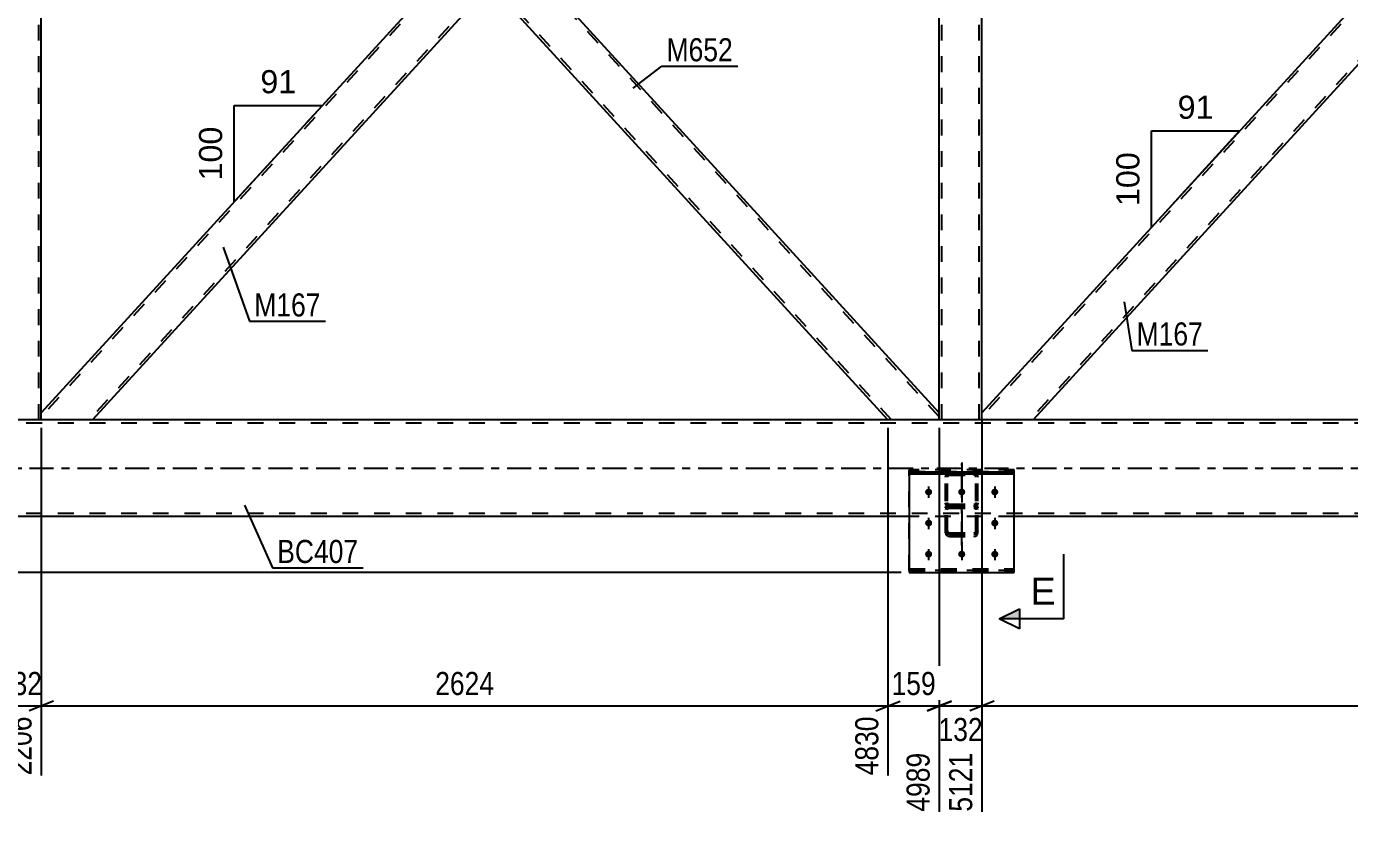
# Model space of a CAD drawing. Header units: millimetres. Extents: x 0 to 841, y 0 to 594.
# Drawn here: x 82.5 to 246.5, y 280.4 to 378.3 of the extents above; entities that cross this region are included whole.
import ezdxf

# ---------------------------------------------------------------- set-up
doc = ezdxf.new("R2010")
doc.units = ezdxf.units.MM
doc.linetypes.add('DXK_LINE_DOT2', pattern=[3.9198, 1.9599, -1.9599])
doc.linetypes.add('DXK_LINE_DOT3', pattern=[5.9187, 2.979, -0.9799, 0.9799, -0.9799])
doc.styles.add('Arial', font='ARIAL.TTF', dxfattribs={"height": 0.2})
doc.styles.add('Arial Narrow', font='ARIALN.TTF', dxfattribs={"height": 0.2})

# ---------------------------------------------------------------- blocks, each defined once
blk = doc.blocks.new('Part-761549208-4486 - 4406')
at = {"color": 2, "linetype": 'Continuous'}
for p, q in [((204.94, 323.07), (191.94, 323.07)), ((191.94, 323.07), (191.94, 310.63)), ((191.94, 322.85), (204.94, 322.85)), ((204.94, 310.63), (204.94, 323.07)), ((191.94, 310.63), (204.94, 310.63))]:
    blk.add_line(p, q, dxfattribs=at)
at = {"color": 7, "linetype": 'DXK_LINE_DOT2'}
blk.add_line((191.94, 310.85), (204.94, 310.85), dxfattribs=at)
blk = doc.blocks.new('Part-761549208-4496 - 4406')
at = {"color": 7, "linetype": 'DXK_LINE_DOT2'}
for p, q in [((191.94, 310.86), (191.94, 323.36)), ((204.94, 323.36), (191.94, 323.36)), ((191.94, 323.15), (204.94, 323.15)), ((204.94, 310.86), (204.94, 323.36)), ((191.94, 311.07), (204.94, 311.07)), ((204.94, 310.86), (191.94, 310.86))]:
    blk.add_line(p, q, dxfattribs=at)
blk = doc.blocks.new('Bolt-761549208-4448 - 4406')
at = {"linetype": 'Continuous'}
for points in [[(194.34, 321.01), (194.43, 321), (194.52, 320.97), (194.6, 320.93), (194.66, 320.87), (194.72, 320.8), (194.75, 320.72), (194.77, 320.64), (194.77, 320.55), (194.75, 320.47), (194.72, 320.39), (194.66, 320.32), (194.6, 320.26), (194.52, 320.22), (194.43, 320.19), (194.34, 320.18), (194.25, 320.19), (194.16, 320.22), (194.08, 320.26), (194.01, 320.32), (193.96, 320.39), (193.92, 320.47), (193.9, 320.55), (193.9, 320.64), (193.92, 320.72), (193.96, 320.8), (194.01, 320.87), (194.08, 320.93), (194.16, 320.97), (194.25, 321)], [(198.44, 321.01), (198.53, 321), (198.62, 320.97), (198.7, 320.93), (198.76, 320.87), (198.82, 320.8), (198.85, 320.72), (198.87, 320.64), (198.87, 320.55), (198.85, 320.47), (198.82, 320.39), (198.76, 320.32), (198.7, 320.26), (198.62, 320.22), (198.53, 320.19), (198.44, 320.18), (198.35, 320.19), (198.26, 320.22), (198.18, 320.26), (198.11, 320.32), (198.06, 320.39), (198.02, 320.47), (198, 320.55), (198, 320.64), (198.02, 320.72), (198.06, 320.8), (198.11, 320.87), (198.18, 320.93), (198.26, 320.97), (198.35, 321)], [(202.54, 321.01), (202.63, 321), (202.72, 320.97), (202.8, 320.93), (202.86, 320.87), (202.92, 320.8), (202.95, 320.72), (202.97, 320.64), (202.97, 320.55), (202.95, 320.47), (202.92, 320.39), (202.86, 320.32), (202.8, 320.26), (202.72, 320.22), (202.63, 320.19), (202.54, 320.18), (202.45, 320.19), (202.36, 320.22), (202.28, 320.26), (202.21, 320.32), (202.16, 320.39), (202.12, 320.47), (202.1, 320.55), (202.1, 320.64), (202.12, 320.72), (202.16, 320.8), (202.21, 320.87), (202.28, 320.93), (202.36, 320.97), (202.45, 321)], [(194.34, 317.15), (194.43, 317.15), (194.52, 317.12), (194.6, 317.08), (194.66, 317.02), (194.72, 316.95), (194.75, 316.87), (194.77, 316.78), (194.77, 316.7), (194.75, 316.61), (194.72, 316.53), (194.66, 316.46), (194.6, 316.41), (194.52, 316.36), (194.43, 316.34), (194.34, 316.33), (194.25, 316.34), (194.16, 316.36), (194.08, 316.41), (194.01, 316.46), (193.96, 316.53), (193.92, 316.61), (193.9, 316.7), (193.9, 316.78), (193.92, 316.87), (193.96, 316.95), (194.01, 317.02), (194.08, 317.08), (194.16, 317.12), (194.25, 317.15)], [(202.54, 317.15), (202.63, 317.15), (202.72, 317.12), (202.8, 317.08), (202.86, 317.02), (202.92, 316.95), (202.95, 316.87), (202.97, 316.78), (202.97, 316.7), (202.95, 316.61), (202.92, 316.53), (202.86, 316.46), (202.8, 316.41), (202.72, 316.36), (202.63, 316.34), (202.54, 316.33), (202.45, 316.34), (202.36, 316.36), (202.28, 316.41), (202.21, 316.46), (202.16, 316.53), (202.12, 316.61), (202.1, 316.7), (202.1, 316.78), (202.12, 316.87), (202.16, 316.95), (202.21, 317.02), (202.28, 317.08), (202.36, 317.12), (202.45, 317.15)], [(194.34, 313.3), (194.43, 313.29), (194.52, 313.27), (194.6, 313.22), (194.66, 313.17), (194.72, 313.1), (194.75, 313.02), (194.77, 312.93), (194.77, 312.85), (194.75, 312.76), (194.72, 312.68), (194.66, 312.61), (194.6, 312.55), (194.52, 312.51), (194.43, 312.48), (194.34, 312.47), (194.25, 312.48), (194.16, 312.51), (194.08, 312.55), (194.01, 312.61), (193.96, 312.68), (193.92, 312.76), (193.9, 312.85), (193.9, 312.93), (193.92, 313.02), (193.96, 313.1), (194.01, 313.17), (194.08, 313.22), (194.16, 313.27), (194.25, 313.29)], [(198.44, 313.3), (198.53, 313.29), (198.62, 313.27), (198.7, 313.22), (198.76, 313.17), (198.82, 313.1), (198.85, 313.02), (198.87, 312.93), (198.87, 312.85), (198.85, 312.76), (198.82, 312.68), (198.76, 312.61), (198.7, 312.55), (198.62, 312.51), (198.53, 312.48), (198.44, 312.47), (198.35, 312.48), (198.26, 312.51), (198.18, 312.55), (198.11, 312.61), (198.06, 312.68), (198.02, 312.76), (198, 312.85), (198, 312.93), (198.02, 313.02), (198.06, 313.1), (198.11, 313.17), (198.18, 313.22), (198.26, 313.27), (198.35, 313.29)], [(202.54, 313.3), (202.63, 313.29), (202.72, 313.27), (202.8, 313.22), (202.86, 313.17), (202.92, 313.1), (202.95, 313.02), (202.97, 312.93), (202.97, 312.85), (202.95, 312.76), (202.92, 312.68), (202.86, 312.61), (202.8, 312.55), (202.72, 312.51), (202.63, 312.48), (202.54, 312.47), (202.45, 312.48), (202.36, 312.51), (202.28, 312.55), (202.21, 312.61), (202.16, 312.68), (202.12, 312.76), (202.1, 312.85), (202.1, 312.93), (202.12, 313.02), (202.16, 313.1), (202.21, 313.17), (202.28, 313.22), (202.36, 313.27), (202.45, 313.29)]]:
    blk.add_hatch(color=1, dxfattribs=at).paths.add_polyline_path(points)
at = {"color": 1, "linetype": 'Continuous'}
for p, q in [((194.34, 320.99), (194.34, 319.86)), ((198.44, 320.99), (198.44, 319.86)), ((202.54, 320.99), (202.54, 319.86)), ((194.34, 317.14), (194.34, 316)), ((202.54, 317.14), (202.54, 316)), ((194.34, 313.29), (194.34, 312.15)), ((198.44, 313.29), (198.44, 312.15)), ((202.54, 313.29), (202.54, 312.15))]:
    blk.add_line(p, q, dxfattribs=at)
blk = doc.blocks.new('Bolt-761549208-4450 - 4406')
at = {"color": 1, "linetype": 'DXK_LINE_DOT2'}
for p, q in [((194.34, 321.26), (194.34, 320.18)), ((198.44, 321.26), (198.44, 320.18)), ((202.54, 321.26), (202.54, 320.18)), ((194.34, 317.38), (194.34, 316.3)), ((202.54, 317.38), (202.54, 316.3)), ((194.34, 313.51), (194.34, 312.42)), ((198.44, 313.51), (198.44, 312.42)), ((202.54, 313.51), (202.54, 312.42))]:
    blk.add_line(p, q, dxfattribs=at)
blk = doc.blocks.new('Part-761549208-4464 - 4406')
at = {"color": 2, "linetype": 'Continuous'}
for p, q in [((558.74, 329.54), (71.06, 329.54)), ((191.94, 317.54), (71.06, 317.54)), ((425.27, 317.54), (204.94, 317.54))]:
    blk.add_line(p, q, dxfattribs=at)
at = {"color": 7, "linetype": 'DXK_LINE_DOT2'}
for p, q in [((558.74, 329.14), (71.06, 329.14)), ((558.74, 317.94), (71.06, 317.94)), ((204.94, 317.54), (191.94, 317.54))]:
    blk.add_line(p, q, dxfattribs=at)
at = {"color": 7, "linetype": 'DXK_LINE_DOT3'}
blk.add_line((71.06, 323.54), (558.74, 323.54), dxfattribs=at)
blk = doc.blocks.new('Part-761549208-4498 - 4406')
at = {"color": 7, "linetype": 'DXK_LINE_DOT3'}
blk.add_line((198.44, 313.96), (198.44, 324.15), dxfattribs=at)
at = {"color": 7, "linetype": 'DXK_LINE_DOT2'}
for p, q in [((196.47, 322.7), (196.44, 322.5)), ((196.44, 315.78), (196.44, 322.5)), ((196.68, 322.5), (196.69, 322.6)), ((196.68, 315.78), (196.68, 322.5)), ((196.69, 322.6), (196.75, 322.68)), ((196.92, 323.01), (196.73, 322.97)), ((196.75, 322.68), (196.82, 322.74)), ((196.82, 322.74), (196.92, 322.76)), ((196.92, 323.01), (199.96, 323.01)), ((196.92, 322.76), (199.96, 322.76)), ((200.14, 322.97), (199.96, 323.01)), ((199.96, 322.76), (200.05, 322.74)), ((200.05, 322.74), (200.13, 322.68)), ((200.13, 322.68), (200.18, 322.6)), ((200.18, 322.6), (200.2, 322.5)), ((200.2, 315.78), (200.2, 322.5)), ((200.44, 322.5), (200.4, 322.7)), ((200.44, 315.78), (200.44, 322.5)), ((196.44, 319.29), (196.47, 319.09)), ((196.44, 318.65), (196.47, 318.82)), ((196.47, 318.82), (196.58, 318.97)), ((196.58, 318.97), (196.73, 319.07)), ((196.69, 319.19), (196.68, 319.29)), ((196.69, 318.74), (196.68, 318.65)), ((196.75, 319.11), (196.69, 319.19)), ((196.75, 318.81), (196.69, 318.74)), ((196.73, 319.07), (196.92, 319.1)), ((196.73, 318.82), (196.82, 318.8)), ((196.82, 319.05), (196.75, 319.11)), ((196.82, 318.86), (196.75, 318.81)), ((196.92, 319.03), (196.82, 319.05)), ((196.92, 318.88), (196.82, 318.86)), ((196.82, 318.8), (196.92, 318.78)), ((196.92, 319.1), (199.96, 319.1)), ((196.92, 319.03), (199.96, 319.03)), ((196.92, 318.88), (199.96, 318.88)), ((196.92, 318.78), (199.96, 318.78)), ((199.96, 319.1), (200.14, 319.07)), ((200.05, 319.05), (199.96, 319.03)), ((200.05, 318.86), (199.96, 318.88)), ((199.96, 318.78), (200.13, 318.82)), ((200.13, 319.11), (200.05, 319.05)), ((200.13, 318.81), (200.05, 318.86)), ((200.18, 319.19), (200.13, 319.11)), ((200.13, 318.82), (200.14, 318.82)), ((200.18, 318.74), (200.13, 318.81)), ((200.14, 319.07), (200.3, 318.97)), ((200.2, 319.29), (200.18, 319.19)), ((200.2, 318.65), (200.18, 318.74)), ((200.3, 318.97), (200.4, 318.82)), ((200.4, 319.09), (200.44, 319.29)), ((200.4, 318.82), (200.44, 318.65)), ((196.47, 315.6), (196.44, 315.78)), ((196.58, 315.45), (196.47, 315.6)), ((196.73, 315.36), (196.58, 315.45)), ((196.68, 315.78), (196.69, 315.69)), ((196.69, 315.69), (196.75, 315.62)), ((196.92, 315.32), (196.73, 315.36)), ((196.75, 315.62), (196.82, 315.57)), ((196.82, 315.57), (196.92, 315.55)), ((196.92, 315.55), (199.96, 315.55)), ((196.92, 315.32), (199.96, 315.32)), ((199.96, 315.55), (200.05, 315.57)), ((200.14, 315.36), (199.96, 315.32)), ((200.05, 315.57), (200.13, 315.62)), ((200.13, 315.62), (200.18, 315.69)), ((200.3, 315.45), (200.14, 315.36)), ((200.18, 315.69), (200.2, 315.78)), ((200.4, 315.6), (200.3, 315.45)), ((200.44, 315.78), (200.4, 315.6))]:
    blk.add_line(p, q, dxfattribs=at)
for centre, start, end in [((196.94, 322.52), 114.1353, 159.0718), ((199.94, 322.52), 20.9282, 65.8647), ((196.94, 319.27), 200.9282, 245.8647), ((199.94, 319.27), 294.1353, 339.0718)]:
    blk.add_arc(centre, 0.495, start, end, dxfattribs=at)
blk = doc.blocks.new('Part-761549208-4577 - 4406')
at = {"color": 2, "linetype": 'Continuous'}
for p, q in [((143.58, 387.4), (140, 383.49)), ((195.66, 330.41), (143.58, 387.4)), ((189.3, 329.54), (140, 383.49)), ((195.66, 329.54), (195.66, 330.41))]:
    blk.add_line(p, q, dxfattribs=at)
at = {"color": 7, "linetype": 'DXK_LINE_DOT2'}
for p, q in [((195.66, 329.93), (143.36, 387.17)), ((140.22, 383.73), (140.24, 383.75)), ((189.73, 329.54), (140.22, 383.73)), ((195.66, 329.54), (189.3, 329.54))]:
    blk.add_line(p, q, dxfattribs=at)
blk = doc.blocks.new('Part-761549208-4584 - 4406')
at = {"color": 7, "linetype": 'DXK_LINE_DOT3'}
blk.add_line((198.44, 324.24), (198.44, 313.54), dxfattribs=at)
at = {"color": 7, "linetype": 'DXK_LINE_DOT2'}
for p, q in [((196.44, 322.43), (196.47, 322.63)), ((196.44, 315.53), (196.44, 322.43)), ((196.69, 322.53), (196.68, 322.43)), ((196.68, 315.53), (196.68, 322.43)), ((196.75, 322.61), (196.69, 322.53)), ((196.73, 322.9), (196.92, 322.94)), ((196.82, 322.67), (196.75, 322.61)), ((196.92, 322.69), (196.82, 322.67)), ((196.92, 322.94), (199.96, 322.94)), ((196.92, 322.69), (199.96, 322.69)), ((199.96, 322.94), (200.14, 322.9)), ((200.05, 322.67), (199.96, 322.69)), ((200.13, 322.61), (200.05, 322.67)), ((200.18, 322.53), (200.13, 322.61)), ((200.2, 322.43), (200.18, 322.53)), ((200.2, 315.53), (200.2, 322.43)), ((200.4, 322.63), (200.44, 322.43)), ((200.44, 315.53), (200.44, 322.43)), ((196.47, 319), (196.44, 319.2)), ((196.47, 318.56), (196.44, 318.39)), ((196.58, 318.71), (196.47, 318.56)), ((196.73, 318.81), (196.58, 318.71)), ((196.68, 319.2), (196.69, 319.1)), ((196.68, 318.39), (196.69, 318.47)), ((196.69, 319.1), (196.75, 319.02)), ((196.69, 318.47), (196.75, 318.55)), ((196.92, 318.84), (196.73, 318.81)), ((196.92, 318.69), (196.73, 318.73)), ((196.75, 319.02), (196.82, 318.96)), ((196.75, 318.55), (196.82, 318.6)), ((196.82, 318.96), (196.92, 318.94)), ((196.82, 318.6), (196.92, 318.61)), ((196.92, 318.94), (199.96, 318.94)), ((196.92, 318.84), (199.96, 318.84)), ((196.92, 318.69), (199.96, 318.69)), ((196.92, 318.61), (199.96, 318.61)), ((199.96, 318.94), (200.05, 318.96)), ((200.14, 318.81), (199.96, 318.84)), ((200.14, 318.73), (199.96, 318.69)), ((199.96, 318.61), (200.05, 318.6)), ((200.05, 318.96), (200.13, 319.02)), ((200.05, 318.6), (200.13, 318.55)), ((200.13, 319.02), (200.18, 319.1)), ((200.13, 318.55), (200.18, 318.47)), ((200.3, 318.71), (200.14, 318.81)), ((200.18, 319.1), (200.2, 319.2)), ((200.18, 318.47), (200.2, 318.39)), ((200.4, 318.56), (200.3, 318.71)), ((200.44, 319.2), (200.4, 319)), ((200.44, 318.39), (200.4, 318.56)), ((196.44, 315.53), (196.47, 315.36)), ((196.47, 315.36), (196.58, 315.21)), ((196.58, 315.21), (196.73, 315.11)), ((196.69, 315.45), (196.68, 315.53)), ((196.75, 315.37), (196.69, 315.45)), ((196.73, 315.11), (196.92, 315.08)), ((196.82, 315.32), (196.75, 315.37)), ((196.92, 315.31), (196.82, 315.32)), ((196.92, 315.31), (199.96, 315.31)), ((196.92, 315.08), (199.96, 315.08)), ((200.05, 315.32), (199.96, 315.31)), ((199.96, 315.08), (200.14, 315.11)), ((200.13, 315.37), (200.05, 315.32)), ((200.18, 315.45), (200.13, 315.37)), ((200.14, 315.11), (200.3, 315.21)), ((200.2, 315.53), (200.18, 315.45)), ((200.3, 315.21), (200.4, 315.36)), ((200.4, 315.36), (200.44, 315.53))]:
    blk.add_line(p, q, dxfattribs=at)
for centre, start, end in [((196.94, 322.45), 114.32, 159.2417), ((199.94, 322.45), 20.7583, 65.68), ((196.94, 319.18), 200.7583, 245.68), ((199.94, 319.18), 294.32, 339.2417)]:
    blk.add_arc(centre, 0.496, start, end, dxfattribs=at)
blk = doc.blocks.new('Part-761549208-4599 - 4406')
at = {"color": 7, "linetype": 'DXK_LINE_DOT2'}
for p, q in [((200.94, 445.15), (195.66, 445.15)), ((195.66, 444.4), (195.66, 445.15)), ((195.98, 329.54), (195.98, 445.15)), ((200.62, 329.54), (200.62, 445.15)), ((200.94, 444.4), (200.94, 445.15)), ((195.66, 329.54), (195.66, 330.41)), ((200.94, 329.54), (200.94, 330.41)), ((200.94, 329.54), (195.66, 329.54))]:
    blk.add_line(p, q, dxfattribs=at)
at = {"color": 2, "linetype": 'Continuous'}
for p, q in [((195.66, 330.41), (195.66, 444.4)), ((200.94, 330.41), (200.94, 444.4))]:
    blk.add_line(p, q, dxfattribs=at)
blk = doc.blocks.new('Part-761549208-4614 - 4406')
at = {"color": 2, "linetype": 'Continuous'}
for p, q in [((79.06, 329.54), (79.06, 445.15)), ((84.34, 330.41), (84.34, 444.4))]:
    blk.add_line(p, q, dxfattribs=at)
at = {"color": 7, "linetype": 'DXK_LINE_DOT2'}
for p, q in [((79.06, 445.15), (84.34, 445.15)), ((79.38, 329.54), (79.38, 445.15)), ((84.02, 329.54), (84.02, 445.15)), ((84.34, 444.4), (84.34, 445.15)), ((84.34, 329.54), (84.34, 330.41)), ((84.34, 329.54), (79.06, 329.54))]:
    blk.add_line(p, q, dxfattribs=at)
blk = doc.blocks.new('Part-761549208-4639 - 4406')
at = {"color": 7, "linetype": 'DXK_LINE_DOT2'}
for p, q in [((306.23, 445.15), (200.94, 329.93)), ((312.26, 444.88), (206.87, 329.54)), ((312.26, 445.15), (305.8, 445.15)), ((256.6, 391.32), (253.03, 387.4)), ((260.18, 387.4), (256.6, 383.49)), ((207.31, 329.54), (200.94, 329.54))]:
    blk.add_line(p, q, dxfattribs=at)
at = {"color": 2, "linetype": 'Continuous'}
for p, q in [((305.8, 445.15), (256.6, 391.32)), ((312.26, 444.4), (312.26, 445.15)), ((312.26, 444.4), (260.18, 387.4)), ((253.03, 387.4), (200.94, 330.41)), ((256.6, 383.49), (207.31, 329.54)), ((200.94, 329.54), (200.94, 330.41))]:
    blk.add_line(p, q, dxfattribs=at)
blk = doc.blocks.new('Part-761549208-4654 - 4406')
at = {"color": 7, "linetype": 'DXK_LINE_DOT2'}
for p, q in [((189.63, 445.15), (84.34, 329.93)), ((195.66, 444.88), (90.27, 329.54)), ((195.66, 445.15), (189.2, 445.15)), ((195.66, 444.72), (195.66, 445.15)), ((140, 391.32), (136.43, 387.4)), ((143.58, 387.4), (140, 383.49)), ((90.71, 329.54), (84.34, 329.54))]:
    blk.add_line(p, q, dxfattribs=at)
at = {"color": 2, "linetype": 'Continuous'}
for p, q in [((189.2, 445.15), (140, 391.32)), ((195.66, 444.68), (195.66, 444.72)), ((195.66, 444.4), (195.66, 444.68)), ((195.66, 444.4), (143.58, 387.4)), ((136.43, 387.4), (84.34, 330.41)), ((140, 383.49), (90.71, 329.54)), ((84.34, 329.54), (84.34, 330.41))]:
    blk.add_line(p, q, dxfattribs=at)
blk = doc.blocks.new('StraightDimension-761549208-13630 - 4406')
at = {"color": 7, "linetype": 'Continuous'}
for p, q in [((195.66, 328.54), (195.66, 280.96)), ((200.94, 329.41), (200.94, 280.96)), ((194.16, 293.47), (197.16, 294.67)), ((195.66, 294.07), (200.94, 294.07)), ((202.44, 294.67), (199.44, 293.47))]:
    blk.add_line(p, q, dxfattribs=at)
at = {"color": 0}
blk.add_wipeout([(201.65, 289.12), (201.65, 293.32), (194.96, 293.32), (194.96, 289.12)], dxfattribs=at)
at = {"color": 0, "linetype": 'Continuous'}
blk.add_wipeout([(200.34, 288.87), (196.14, 288.87), (196.14, 280.36), (200.34, 280.36)], dxfattribs=at)
at = {"color": 3, "style": 'Arial Narrow'}
blk.add_text('132', height=2.863, dxfattribs=at).set_placement((195.56, 289.72))
at = {"color": 3, "linetype": 'Continuous', "style": 'Arial Narrow'}
blk.add_text('5121', height=2.863, rotation=90.0002, dxfattribs=at).set_placement((199.74, 280.96))
blk = doc.blocks.new('StraightDimension-761549208-13633 - 4406')
at = {"color": 7, "linetype": 'Continuous'}
for p, q in [((79.06, 328.54), (79.06, 285.46)), ((84.34, 328.54), (84.34, 285.46)), ((77.56, 293.47), (80.56, 294.67)), ((79.06, 294.07), (84.34, 294.07)), ((85.84, 294.67), (82.84, 293.47))]:
    blk.add_line(p, q, dxfattribs=at)
at = {"color": 0}
blk.add_wipeout([(85.05, 294.82), (85.05, 299.02), (78.36, 299.02), (78.36, 294.82)], dxfattribs=at)
at = {"color": 0, "linetype": 'Continuous'}
blk.add_wipeout([(83.74, 293.37), (79.54, 293.37), (79.54, 284.86), (83.74, 284.86)], dxfattribs=at)
at = {"color": 3, "style": 'Arial Narrow'}
blk.add_text('132', height=2.863, dxfattribs=at).set_placement((78.96, 295.42))
at = {"color": 3, "linetype": 'Continuous', "style": 'Arial Narrow'}
blk.add_text('2206', height=2.863, rotation=90.0002, dxfattribs=at).set_placement((83.14, 285.46))
blk = doc.blocks.new('AngleDimension-761549208-13827 - 4406')
at = {"color": 7, "linetype": 'Continuous'}
for p, q in [((221.96, 365.37), (232.89, 365.37)), ((221.96, 353.41), (232.89, 365.37)), ((221.96, 353.41), (221.96, 365.37)), ((229.9, 362.09), (232.89, 365.37))]:
    blk.add_line(p, q, dxfattribs=at)
at = {"color": 0}
for points in [[(230.25, 366.27), (230.25, 370.47), (224.6, 370.47), (224.6, 366.27)], [(221.06, 363.32), (216.86, 363.32), (216.86, 355.45), (221.06, 355.45)]]:
    blk.add_wipeout(points, dxfattribs=at)
at = {"color": 3, "style": 'Arial'}
blk.add_text('91', height=2.865, dxfattribs=at).set_placement((225.2, 366.87))
blk.add_text('100', height=2.865, rotation=90.0002, dxfattribs=at).set_placement((220.46, 356.05))
blk = doc.blocks.new('StraightDimension-761549208-13629 - 4406')
at = {"color": 7, "linetype": 'Continuous'}
for p, q in [((200.94, 329.41), (200.94, 280.96)), ((305.9, 328.54), (305.9, 285.46)), ((202.44, 294.67), (199.44, 293.47)), ((200.94, 294.07), (305.9, 294.07)), ((304.4, 293.47), (307.4, 294.67))]:
    blk.add_line(p, q, dxfattribs=at)
at = {"color": 0}
blk.add_wipeout([(257.68, 294.82), (257.68, 299.02), (249.17, 299.02), (249.17, 294.82)], dxfattribs=at)
at = {"color": 0, "linetype": 'Continuous'}
blk.add_wipeout([(305.3, 293.37), (301.1, 293.37), (301.1, 284.86), (305.3, 284.86)], dxfattribs=at)
at = {"color": 3, "style": 'Arial Narrow'}
blk.add_text('2624', height=2.863, dxfattribs=at).set_placement((249.77, 295.42))
at = {"color": 3, "linetype": 'Continuous', "style": 'Arial Narrow'}
blk.add_text('7745', height=2.863, rotation=90.0002, dxfattribs=at).set_placement((304.7, 285.46))
blk = doc.blocks.new('StraightDimension-761549208-13631 - 4406')
at = {"color": 7, "linetype": 'Continuous'}
for p, q in [((189.3, 328.54), (189.3, 285.46)), ((195.66, 328.54), (195.66, 280.96)), ((187.8, 293.47), (190.8, 294.67)), ((189.3, 294.07), (195.66, 294.07)), ((197.16, 294.67), (194.16, 293.47))]:
    blk.add_line(p, q, dxfattribs=at)
at = {"color": 0}
blk.add_wipeout([(195.82, 294.82), (195.82, 299.02), (189.14, 299.02), (189.14, 294.82)], dxfattribs=at)
at = {"color": 0, "linetype": 'Continuous'}
blk.add_wipeout([(195.06, 288.87), (190.86, 288.87), (190.86, 280.36), (195.06, 280.36)], dxfattribs=at)
at = {"color": 3, "style": 'Arial Narrow'}
blk.add_text('159', height=2.863, dxfattribs=at).set_placement((189.74, 295.42))
at = {"color": 3, "linetype": 'Continuous', "style": 'Arial Narrow'}
blk.add_text('4989', height=2.863, rotation=90.0002, dxfattribs=at).set_placement((194.46, 280.96))
blk = doc.blocks.new('StraightDimension-761549208-13632 - 4406')
at = {"color": 7, "linetype": 'Continuous'}
for p, q in [((84.34, 328.54), (84.34, 285.46)), ((189.3, 328.54), (189.3, 285.46)), ((85.84, 294.67), (82.84, 293.47)), ((84.34, 294.07), (189.3, 294.07)), ((187.8, 293.47), (190.8, 294.67))]:
    blk.add_line(p, q, dxfattribs=at)
at = {"color": 0}
blk.add_wipeout([(141.08, 294.82), (141.08, 299.02), (132.57, 299.02), (132.57, 294.82)], dxfattribs=at)
at = {"color": 0, "linetype": 'Continuous'}
blk.add_wipeout([(188.7, 293.37), (184.5, 293.37), (184.5, 284.86), (188.7, 284.86)], dxfattribs=at)
at = {"color": 3, "style": 'Arial Narrow'}
blk.add_text('2624', height=2.863, dxfattribs=at).set_placement((133.17, 295.42))
at = {"color": 3, "linetype": 'Continuous', "style": 'Arial Narrow'}
blk.add_text('4830', height=2.863, rotation=90.0002, dxfattribs=at).set_placement((188.1, 285.46))
blk = doc.blocks.new('AngleDimension-761549208-13813 - 4406')
at = {"color": 7, "linetype": 'Continuous'}
for p, q in [((108.26, 368.54), (119.19, 368.54)), ((108.26, 356.58), (119.19, 368.54)), ((108.26, 356.58), (108.26, 368.54)), ((117.1, 366.25), (119.19, 368.54))]:
    blk.add_line(p, q, dxfattribs=at)
at = {"color": 0}
for points in [[(116.55, 369.44), (116.55, 373.64), (110.9, 373.64), (110.9, 369.44)], [(107.36, 366.5), (103.16, 366.5), (103.16, 358.62), (107.36, 358.62)]]:
    blk.add_wipeout(points, dxfattribs=at)
at = {"color": 3, "style": 'Arial'}
blk.add_text('91', height=2.865, dxfattribs=at).set_placement((111.5, 370.04))
blk.add_text('100', height=2.865, rotation=90.0002, dxfattribs=at).set_placement((106.76, 359.22))
blk = doc.blocks.new('StraightDimension-761549208-14044 - 4406')
at = {"color": 7, "linetype": 'Continuous'}
blk.add_line((190.94, 310.63), (27.09, 310.63), dxfattribs=at)
blk = doc.blocks.new('Mark-761549208-4460 - 4406')
at = {"color": 0}
blk.add_wipeout([(123.64, 311.79), (123.64, 314.79), (113.59, 314.79), (113.59, 311.79)], dxfattribs=at)
blk.add_wipeout([(123.64, 311.79), (123.64, 314.79), (113.59, 314.79), (113.59, 311.79)], dxfattribs=at)
at = {"color": 30, "linetype": 'Continuous'}
for p, q in [((109.53, 318.95), (112.99, 311.19)), ((112.99, 311.19), (124.24, 311.19))]:
    blk.add_line(p, q, dxfattribs=at)
at = {"color": 3, "style": 'Arial Narrow'}
blk.add_text('BC407', height=2.863, dxfattribs=at).set_placement((113.59, 311.79))
blk = doc.blocks.new('Mark-761549208-4573 - 4406')
at = {"color": 0}
blk.add_wipeout([(170.08, 374), (170.08, 377), (161.85, 377), (161.85, 374)], dxfattribs=at)
blk.add_wipeout([(170.08, 374), (170.08, 377), (161.85, 377), (161.85, 374)], dxfattribs=at)
at = {"color": 30, "linetype": 'Continuous'}
for p, q in [((157.73, 370.66), (161.25, 373.4)), ((161.25, 373.4), (170.68, 373.4))]:
    blk.add_line(p, q, dxfattribs=at)
at = {"color": 3, "style": 'Arial Narrow'}
blk.add_text('M652', height=2.863, dxfattribs=at).set_placement((161.85, 374))
blk = doc.blocks.new('Mark-761549208-4635 - 4406')
at = {"color": 0}
blk.add_wipeout([(228.34, 338.76), (228.34, 341.76), (220.12, 341.76), (220.12, 338.76)], dxfattribs=at)
blk.add_wipeout([(228.34, 338.76), (228.34, 341.76), (220.12, 341.76), (220.12, 338.76)], dxfattribs=at)
at = {"color": 30, "linetype": 'Continuous'}
for p, q in [((218.59, 344.18), (219.52, 338.16)), ((219.52, 338.16), (228.94, 338.16))]:
    blk.add_line(p, q, dxfattribs=at)
at = {"color": 3, "style": 'Arial Narrow'}
blk.add_text('M167', height=2.863, dxfattribs=at).set_placement((220.12, 338.76))
blk = doc.blocks.new('Mark-761549208-4650 - 4406')
at = {"color": 0}
blk.add_wipeout([(118.97, 342.36), (118.97, 345.36), (110.75, 345.36), (110.75, 342.36)], dxfattribs=at)
blk.add_wipeout([(118.97, 342.36), (118.97, 345.36), (110.75, 345.36), (110.75, 342.36)], dxfattribs=at)
at = {"color": 30, "linetype": 'Continuous'}
for p, q in [((106.88, 350.97), (110.15, 341.76)), ((110.15, 341.76), (119.57, 341.76))]:
    blk.add_line(p, q, dxfattribs=at)
at = {"color": 3, "style": 'Arial Narrow'}
blk.add_text('M167', height=2.863, dxfattribs=at).set_placement((110.75, 342.36))
blk = doc.blocks.new('SectionMark-761549208-5375 - 4406')
at = {"linetype": 'Continuous'}
for points in [[(205.58, 474.4), (205.58, 473.15), (203.08, 474.4)], [(205.58, 306.12), (205.58, 304.87), (203.08, 304.87)]]:
    blk.add_hatch(color=6, dxfattribs=at).paths.add_polyline_path(points)
at = {"color": 6, "linetype": 'Continuous'}
for p, q in [((203.08, 474.4), (205.58, 475.65)), ((205.58, 473.15), (205.58, 475.65)), ((211.08, 474.4), (203.08, 474.4)), ((203.08, 474.4), (205.58, 473.15)), ((211.08, 474.4), (211.08, 466.4)), ((211.08, 304.87), (211.08, 312.87)), ((203.08, 304.87), (205.58, 306.12)), ((205.58, 306.12), (205.58, 303.62)), ((211.08, 304.87), (203.08, 304.87)), ((205.58, 303.62), (203.08, 304.87))]:
    blk.add_line(p, q, dxfattribs=at)
at = {"color": 0, "linetype": 'Continuous'}
for points in [[(210.08, 469.15), (210.08, 472.65), (206.97, 472.65), (206.97, 469.15)], [(210.08, 306.62), (210.08, 310.12), (206.97, 310.12), (206.97, 306.62)]]:
    blk.add_wipeout(points, dxfattribs=at)
at = {"color": 3, "linetype": 'Continuous', "style": 'Arial'}
for p in [(206.97, 469.15), (206.97, 306.62)]:
    blk.add_text('E', height=3.34, dxfattribs=at).set_placement(p)

msp = doc.modelspace()

# ---------------------------------------------------------------- block references
for name in ['Part-761549208-4614 - 4406', 'Part-761549208-4654 - 4406', 'Part-761549208-4599 - 4406', 'Part-761549208-4639 - 4406', 'Part-761549208-4577 - 4406', 'Part-761549208-4464 - 4406', 'Part-761549208-4496 - 4406', 'Part-761549208-4584 - 4406', 'Part-761549208-4498 - 4406', 'Part-761549208-4486 - 4406', 'Bolt-761549208-4448 - 4406', 'Bolt-761549208-4450 - 4406']:
    msp.add_blockref(name, (0, 0))

# ---------------------------------------------------------------- next in the draw order: block references
for name in ['AngleDimension-761549208-13813 - 4406', 'AngleDimension-761549208-13827 - 4406', 'Mark-761549208-4635 - 4406', 'StraightDimension-761549208-13633 - 4406', 'StraightDimension-761549208-13630 - 4406']:
    msp.add_blockref(name, (0, 0))

# ---------------------------------------------------------------- next in the draw order: block references
for name in ['StraightDimension-761549208-13631 - 4406', 'StraightDimension-761549208-13629 - 4406']:
    msp.add_blockref(name, (0, 0))

# ---------------------------------------------------------------- next in the draw order: block references
for name in ['SectionMark-761549208-5375 - 4406', 'StraightDimension-761549208-13632 - 4406']:
    msp.add_blockref(name, (0, 0))

# ---------------------------------------------------------------- next in the draw order: block references
msp.add_blockref('StraightDimension-761549208-14044 - 4406', (0, 0))

# ---------------------------------------------------------------- next in the draw order: block references
for name in ['Mark-761549208-4573 - 4406', 'Mark-761549208-4650 - 4406', 'Mark-761549208-4460 - 4406']:
    msp.add_blockref(name, (0, 0))

doc.saveas('drawing.dxf')
